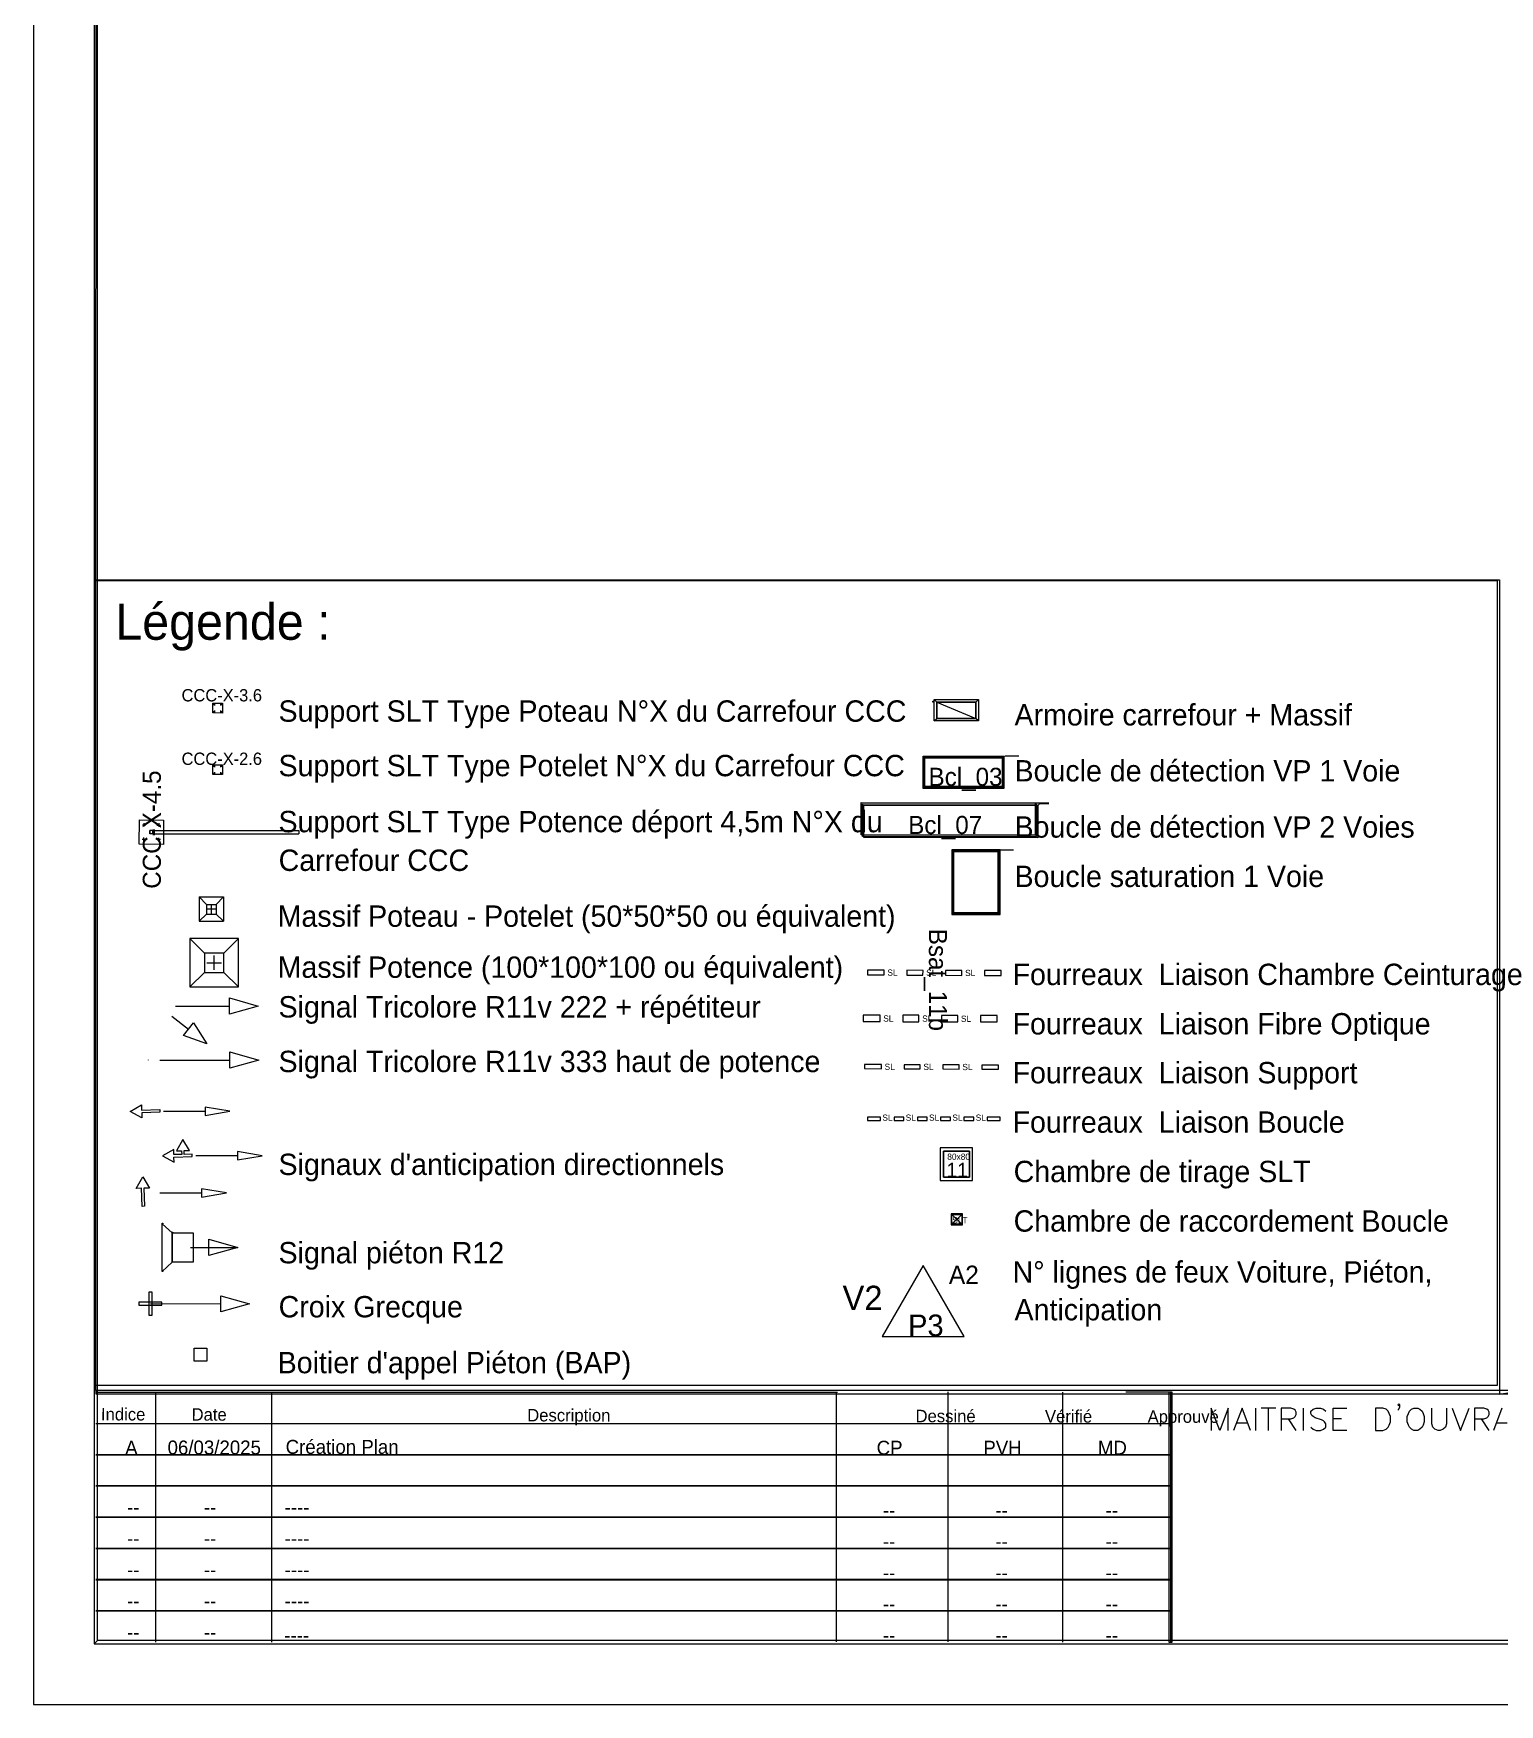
# Model space of a CAD drawing. Header units: millimetres. Extents: x 0 to 424, y 0 to 297.
# Drawn here: x 0 to 117.5, y 0 to 134 of the extents above; entities that cross this region are included whole.
import ezdxf

# ---------------------------------------------------------------- set-up
doc = ezdxf.new("R2010")
doc.units = ezdxf.units.MM
for name, color, linetype, true_color in [('BORD_CHAUSSEE_SIGNAUX', 7, 'Continuous', 0xff0000), ('BOUCLE_SATURATION', 7, 'Continuous', 0xb8b800), ('FOURREAU_BOUCLE', 7, 'Continuous', 0xff8000), ('FOURREAU_CEINTURAGE', 7, 'Continuous', 0xb8008a), ('FOURREAU_FIBRE_MULTI', 7, 'Continuous', 0x0000ff), ('FOURREAU_SUPPORT', 7, 'Continuous', 0x009400), ('SUPPORT_POTENCE', 7, 'Continuous', 0x38de00), ('SUPPORTS_MASSIFS', 7, 'Continuous', 0x999999), ('TEXTE_TRAITS', 7, 'Continuous', 0x000000)]:
    doc.layers.add(name, color=color, linetype=linetype, true_color=true_color)

msp = doc.modelspace()

# ---------------------------------------------------------------- linework, layer by layer
at = {"layer": 'BORD_CHAUSSEE_SIGNAUX'}
for p, q in [((72.4, 79.06), (72.4, 80.35)), ((72.4, 80.35), (75.51, 79.06)), ((75.51, 80.35), (72.4, 80.35)), ((75.51, 79.06), (72.4, 79.06)), ((73.6, 39.3), (74.39, 38.5)), ((73.6, 38.5), (74.39, 39.29)), ((91.12, 25.04), (87.55, 25.04))]:
    msp.add_line(p, q, dxfattribs=at)
for points in [[(72.08, 80.43), (72.13, 80.43), (72.13, 80.37), (72.08, 80.37)], [(75.51, 80.35), (72.4, 80.35), (72.4, 79.06), (75.51, 79.06)], [(73.55, 39.35), (73.55, 38.45), (74.44, 38.45), (74.44, 39.35)], [(73.6, 38.5), (73.6, 39.3), (74.39, 39.29), (74.39, 38.5)]]:
    msp.add_lwpolyline(points, close=True, dxfattribs=at)
at = {"layer": 'BOUCLE_SATURATION'}
for p, q in [((77.84, 76.05), (78.96, 76.05)), ((80.27, 72.29), (81.38, 72.29)), ((80.61, 72.21), (80.48, 72.08)), ((81.38, 72.21), (80.61, 72.21)), ((77.5, 68.53), (78.53, 68.52))]:
    msp.add_line(p, q, dxfattribs=at)
for points in [[(71.29, 76.04), (77.77, 76.04), (77.77, 73.45), (71.29, 73.45)], [(71.36, 75.97), (77.69, 75.97), (77.69, 73.53), (71.36, 73.53)], [(71.44, 75.89), (77.62, 75.89), (77.62, 73.61), (71.44, 73.61)], [(66.34, 72.32), (80.27, 72.29), (80.27, 69.7), (66.34, 69.72)], [(66.45, 72.2), (80.38, 72.18), (80.38, 69.58), (66.45, 69.6)], [(66.55, 72.1), (80.48, 72.08), (80.48, 69.48), (66.55, 69.5)], [(77.48, 68.53), (73.59, 68.53), (73.59, 63.34), (77.48, 63.34)], [(77.4, 68.45), (73.66, 68.45), (73.66, 63.41), (77.4, 63.41)], [(77.32, 68.37), (73.74, 68.37), (73.74, 63.49), (77.32, 63.49)]]:
    msp.add_lwpolyline(points, close=True, dxfattribs=at)
at = {"layer": 'FOURREAU_BOUCLE'}
for points in [[(66.85, 47.08), (66.85, 46.82), (67.88, 46.82), (67.88, 47.08)], [(68.97, 47.08), (68.97, 46.82), (69.75, 46.82), (69.75, 47.08)], [(70.84, 47.08), (70.84, 46.82), (71.61, 46.82), (71.61, 47.08)], [(72.7, 47.08), (72.7, 46.82), (73.48, 46.82), (73.48, 47.08)], [(74.57, 47.08), (74.57, 46.82), (75.35, 46.82), (75.35, 47.08)], [(76.44, 47.08), (76.44, 46.82), (77.47, 46.82), (77.47, 47.08)]]:
    msp.add_lwpolyline(points, close=True, dxfattribs=at)
at = {"layer": 'FOURREAU_CEINTURAGE'}
for p, q in [((72.93, 44.1), (72.93, 44.36)), ((72.93, 44.36), (73.19, 44.36)), ((73.19, 44.36), (73.45, 44.36)), ((73.45, 44.36), (73.71, 44.36)), ((73.71, 44.36), (73.97, 44.36)), ((73.97, 44.36), (74.22, 44.36)), ((74.22, 44.36), (74.48, 44.36)), ((74.48, 44.36), (74.74, 44.36)), ((74.74, 44.36), (75, 44.36)), ((75, 44.36), (75, 44.1)), ((72.93, 43.84), (72.93, 44.1)), ((72.93, 43.58), (72.93, 43.84)), ((72.93, 43.32), (72.93, 43.58)), ((72.93, 43.06), (72.93, 43.32)), ((72.93, 42.8), (72.93, 43.06)), ((75, 44.1), (75, 43.84)), ((75, 43.84), (75, 43.58)), ((75, 43.58), (75, 43.32)), ((75, 43.32), (75, 43.06)), ((75, 43.06), (75, 42.8)), ((72.93, 42.54), (72.93, 42.8)), ((72.93, 42.28), (72.93, 42.54)), ((73.19, 42.28), (72.93, 42.28)), ((73.45, 42.28), (73.19, 42.28)), ((73.71, 42.28), (73.45, 42.28)), ((73.97, 42.28), (73.71, 42.28)), ((74.22, 42.28), (73.97, 42.28)), ((74.48, 42.28), (74.22, 42.28)), ((74.74, 42.28), (74.48, 42.28)), ((75, 42.28), (74.74, 42.28)), ((75, 42.8), (75, 42.54)), ((75, 42.54), (75, 42.28))]:
    msp.add_line(p, q, dxfattribs=at)
for points in [[(66.83, 58.88), (66.83, 58.49), (68.17, 58.49), (68.17, 58.88)], [(69.99, 58.87), (69.99, 58.48), (71.28, 58.48), (71.29, 58.86)], [(73.1, 58.86), (73.1, 58.47), (74.4, 58.46), (74.4, 58.85)], [(76.21, 58.85), (76.21, 58.46), (77.56, 58.45), (77.56, 58.84)], [(72.67, 44.62), (72.67, 42.02), (75.26, 42.02), (75.26, 44.62)], [(72.93, 44.36), (72.93, 42.28), (75, 42.28), (75, 44.36)]]:
    msp.add_lwpolyline(points, close=True, dxfattribs=at)
at = {"layer": 'FOURREAU_FIBRE_MULTI'}
for p, q in [((71.29, 35.19), (68.01, 29.5)), ((74.58, 29.51), (71.29, 35.19)), ((68.01, 29.5), (74.58, 29.51))]:
    msp.add_line(p, q, dxfattribs=at)
for points in [[(66.5, 55.27), (66.5, 54.75), (67.84, 54.75), (67.84, 55.27)], [(69.66, 55.26), (69.66, 54.74), (70.96, 54.74), (70.96, 55.26)], [(72.77, 55.25), (72.77, 54.73), (74.07, 54.73), (74.07, 55.25)], [(75.89, 55.24), (75.89, 54.72), (77.23, 54.72), (77.23, 55.24)]]:
    msp.add_lwpolyline(points, close=True, dxfattribs=at)
at = {"layer": 'FOURREAU_SUPPORT'}
for p, q in [((14.57, 80.14), (14.44, 80.14)), ((14.44, 79.62), (14.57, 79.62)), ((14.5, 80.21), (14.5, 80.08)), ((14.5, 79.69), (14.5, 79.56)), ((15.09, 80.14), (14.96, 80.14)), ((14.96, 79.62), (15.09, 79.62)), ((15.02, 80.08), (15.02, 80.21)), ((15.02, 79.56), (15.02, 79.69)), ((14.57, 75.2), (14.44, 75.2)), ((14.5, 75.27), (14.5, 75.14)), ((15.09, 75.2), (14.96, 75.2)), ((15.02, 75.14), (15.02, 75.26)), ((14.44, 74.68), (14.57, 74.68)), ((14.5, 74.75), (14.5, 74.62)), ((14.96, 74.68), (15.09, 74.68)), ((15.02, 74.62), (15.02, 74.75)), ((8.46, 68.97), (8.49, 70.92)), ((8.49, 70.92), (10.43, 70.89)), ((8.73, 70.53), (9.02, 70.52)), ((8.87, 70.38), (8.87, 70.67)), ((9.32, 69.81), (9.32, 70.07)), ((9.58, 70.07), (9.32, 70.07)), ((9.32, 70.07), (9.32, 69.81)), ((9.58, 69.81), (9.32, 69.81)), ((9.58, 70.07), (21.26, 70.07)), ((9.58, 70.07), (9.58, 69.81)), ((9.58, 69.81), (9.58, 70.07)), ((9.58, 69.81), (21.26, 69.81)), ((9.89, 70.51), (10.18, 70.51)), ((10.04, 70.66), (10.04, 70.36)), ((10.43, 70.89), (10.41, 68.95)), ((21.26, 70.07), (21.26, 69.81)), ((10.41, 68.95), (8.46, 68.97)), ((9, 69.36), (8.71, 69.36)), ((8.85, 69.21), (8.86, 69.5)), ((10.17, 69.34), (9.88, 69.35)), ((10.03, 69.49), (10.02, 69.19))]:
    msp.add_line(p, q, dxfattribs=at)
for points in [[(14.37, 80.27), (15.15, 80.27), (15.15, 79.49), (14.37, 79.5)], [(14.37, 75.33), (15.15, 75.33), (15.15, 74.55), (14.37, 74.55)]]:
    msp.add_lwpolyline(points, close=True, dxfattribs=at)
at = {"layer": 'SUPPORT_POTENCE'}
for points in [[(66.61, 51.3), (66.61, 50.98), (67.95, 50.97), (67.95, 51.3)], [(69.77, 51.29), (69.77, 50.97), (71.07, 50.96), (71.07, 51.29)], [(72.88, 51.28), (72.88, 50.96), (74.18, 50.95), (74.18, 51.28)], [(76, 51.27), (75.99, 50.95), (77.34, 50.94), (77.34, 51.27)]]:
    msp.add_lwpolyline(points, close=True, dxfattribs=at)
at = {"layer": 'SUPPORTS_MASSIFS'}
for p, q in [((72.19, 80.56), (72.4, 80.35)), ((75.72, 80.56), (75.51, 80.35)), ((72.19, 78.85), (72.4, 79.06)), ((75.72, 78.85), (75.51, 79.06)), ((13.27, 64.74), (15.22, 64.74)), ((13.27, 64.74), (13.27, 62.79)), ((13.86, 64.15), (13.27, 64.74)), ((14.63, 64.15), (15.22, 64.74)), ((15.22, 64.74), (15.22, 62.79)), ((13.86, 63.37), (13.27, 62.79)), ((13.86, 64.15), (14.63, 64.15)), ((13.86, 64.15), (13.86, 63.37)), ((13.86, 63.37), (14.63, 63.37)), ((14.58, 63.76), (13.91, 63.76)), ((14.24, 64.09), (14.24, 63.43)), ((14.63, 64.15), (14.63, 63.37)), ((14.63, 63.37), (15.22, 62.79)), ((13.27, 62.79), (15.22, 62.79)), ((12.54, 61.42), (13.7, 60.25)), ((16.43, 61.42), (15.26, 60.25)), ((13.9, 59.47), (15.07, 59.47)), ((14.48, 58.89), (14.48, 60.06)), ((12.54, 57.53), (13.7, 58.69)), ((16.43, 57.53), (15.26, 58.69)), ((5, 25.04), (64.44, 25.04)), ((9.81, 5), (9.81, 25.04)), ((82.48, 5), (82.48, 25.04)), ((5, 22.54), (91.12, 22.54)), ((5, 20.03), (91.12, 20.03)), ((5, 17.53), (91.12, 17.53)), ((5, 15.02), (91.12, 15.02)), ((5, 12.52), (91.12, 12.52)), ((5, 10.01), (91.12, 10.01)), ((5, 7.51), (91.12, 7.51))]:
    msp.add_line(p, q, dxfattribs=at)
for points in [[(75.72, 80.56), (75.72, 78.85), (72.19, 78.85), (72.19, 80.56)], [(75.51, 80.35), (75.51, 79.06), (72.4, 79.06), (72.4, 80.35)], [(12.54, 57.53), (16.43, 57.53), (16.43, 61.42), (12.54, 61.42)], [(13.7, 58.69), (15.26, 58.69), (15.26, 60.25), (13.7, 60.25)]]:
    msp.add_lwpolyline(points, close=True, dxfattribs=at)
at = {"layer": 'TEXTE_TRAITS'}
for p, q in [((0, 297), (0, 0)), ((5.03, 292.16), (4.98, 90.16)), ((4.98, 90.16), (117.48, 90.16)), ((5, 25.18), (5, 90.16)), ((5, 90.16), (117.48, 90.16)), ((5, 90.11), (117.31, 90.11)), ((117.31, 90.11), (117.31, 25.58)), ((117.48, 90.16), (117.48, 25.18)), ((117.48, 90.16), (117.48, 24.88)), ((15.71, 55.36), (15.71, 56.65)), ((15.71, 56.65), (18.02, 56)), ((11.1, 55.2), (12.43, 54.14)), ((11.38, 56), (15.71, 56)), ((18.02, 56), (15.71, 55.36)), ((12.03, 53.63), (12.84, 54.65)), ((13.9, 52.97), (12.03, 53.63)), ((12.84, 54.65), (13.9, 52.97)), ((15.75, 51.02), (15.75, 52.32)), ((15.75, 52.32), (18.06, 51.67)), ((9.22, 51.67), (9.22, 51.69)), ((10.13, 51.67), (15.75, 51.67)), ((18.06, 51.67), (15.75, 51.02)), ((7.76, 47.55), (8.66, 48.08)), ((8.68, 47.04), (7.76, 47.55)), ((8.66, 48.08), (8.66, 47.66)), ((8.66, 47.66), (10.12, 47.7)), ((10.12, 47.49), (8.68, 47.45)), ((8.68, 47.45), (8.68, 47.04)), ((10.12, 47.7), (10.12, 47.49)), ((10.42, 47.57), (13.74, 47.57)), ((15.75, 47.56), (13.76, 47.9)), ((13.76, 47.9), (13.76, 47.23)), ((13.76, 47.23), (15.75, 47.56)), ((11.25, 44.51), (10.35, 43.99)), ((11.25, 44.09), (11.25, 44.51)), ((11.98, 45.31), (11.46, 44.39)), ((11.46, 44.39), (11.87, 44.39)), ((11.87, 44.39), (11.88, 44.11)), ((12.51, 44.41), (11.98, 45.31)), ((12.09, 44.11), (12.08, 44.41)), ((12.08, 44.41), (12.51, 44.41)), ((18.34, 44), (16.35, 44.33)), ((16.35, 44.33), (16.35, 43.66)), ((10.35, 43.99), (11.27, 43.47)), ((11.88, 44.11), (11.25, 44.09)), ((11.26, 43.88), (12.71, 43.93)), ((11.27, 43.47), (11.26, 43.88)), ((12.71, 44.13), (12.09, 44.11)), ((12.71, 43.93), (12.71, 44.13)), ((13.01, 44.01), (16.33, 44.01)), ((16.35, 43.66), (18.34, 44)), ((8.24, 41.38), (8.76, 42.3)), ((8.76, 42.3), (9.29, 41.41)), ((8.66, 41.39), (8.24, 41.38)), ((8.7, 39.94), (8.66, 41.39)), ((9.29, 41.41), (8.86, 41.4)), ((8.86, 41.4), (8.9, 39.95)), ((10.13, 41.03), (13.45, 41.03)), ((15.46, 41.02), (13.47, 41.35)), ((13.47, 41.35), (13.47, 40.69)), ((13.47, 40.69), (15.46, 41.02)), ((8.9, 39.95), (8.7, 39.94)), ((12.59, 36.65), (14.06, 36.65)), ((12.59, 36.65), (14.06, 36.65)), ((14.06, 36), (14.06, 37.3)), ((14.06, 37.3), (16.37, 36.65)), ((14.06, 36.65), (16.37, 36.65)), ((16.37, 36.65), (14.06, 36)), ((15.01, 31.49), (15.01, 32.78)), ((15.01, 32.78), (17.31, 32.13)), ((9.38, 32.14), (15.01, 32.13)), ((17.31, 32.13), (15.01, 31.49)), ((12.87, 27.53), (12.87, 28.57)), ((12.87, 28.57), (13.9, 28.57)), ((13.9, 28.57), (13.9, 27.53)), ((13.9, 27.53), (12.87, 27.53)), ((117.31, 25.58), (5, 25.58)), ((117.48, 25.18), (5, 25.18)), ((19.08, 25.04), (19.08, 5)), ((64.34, 25.07), (64.34, 5.03)), ((73.27, 25.07), (73.27, 5.03)), ((91.12, 25.07), (91.12, 5.03)), ((117.48, 24.88), (119.29, 25.19)), ((95.06, 21.98), (94.39, 23.77)), ((94.39, 23.77), (94.39, 21.98)), ((95.74, 23.77), (95.06, 21.98)), ((95.74, 21.98), (95.74, 23.77)), ((96.85, 23.77), (96.17, 21.98)), ((97.53, 21.98), (96.85, 23.77)), ((97.96, 21.98), (97.96, 23.77)), ((99.56, 23.77), (98.38, 23.77)), ((98.97, 21.98), (98.97, 23.77)), ((100.76, 23.77), (99.99, 23.77)), ((99.99, 23.77), (99.99, 21.98)), ((99.99, 22.91), (100.76, 22.91)), ((101.19, 21.98), (100.58, 22.91)), ((101.01, 23.68), (100.76, 23.77)), ((100.76, 22.91), (101.01, 23)), ((101.1, 23.59), (101.01, 23.68)), ((101.01, 23), (101.1, 23.09)), ((101.19, 23.43), (101.1, 23.59)), ((101.1, 23.09), (101.19, 23.25)), ((101.19, 23.25), (101.19, 23.43)), ((101.78, 21.98), (101.78, 23.77)), ((102.36, 23.52), (102.54, 23.68)), ((102.36, 23.34), (102.36, 23.52)), ((102.45, 23.18), (102.36, 23.34)), ((102.54, 23.09), (102.45, 23.18)), ((102.54, 23.68), (102.79, 23.77)), ((102.7, 23), (102.54, 23.09)), ((103.22, 22.84), (102.7, 23)), ((102.79, 23.77), (103.13, 23.77)), ((103.13, 23.77), (103.38, 23.68)), ((103.38, 22.75), (103.22, 22.84)), ((103.38, 23.68), (103.56, 23.52)), ((104.15, 21.98), (104.15, 23.77)), ((104.15, 23.77), (105.26, 23.77)), ((104.83, 22.91), (104.15, 22.91)), ((108.13, 23.77), (107.54, 23.77)), ((107.54, 23.77), (107.54, 21.98)), ((108.4, 23.68), (108.13, 23.77)), ((108.56, 23.52), (108.4, 23.68)), ((108.65, 23.34), (108.56, 23.52)), ((108.74, 23.09), (108.65, 23.34)), ((108.74, 22.66), (108.74, 23.09)), ((109.33, 24.02), (109.41, 24.11)), ((109.41, 23.95), (109.33, 24.02)), ((109.33, 23.59), (109.41, 23.68)), ((109.41, 24.11), (109.5, 24.02)), ((109.5, 24.02), (109.41, 23.95)), ((109.41, 23.68), (109.5, 23.86)), ((109.5, 23.86), (109.5, 24.02)), ((110.09, 23.09), (110.18, 23.34)), ((110.09, 22.66), (110.09, 23.09)), ((110.18, 23.34), (110.27, 23.52)), ((110.27, 23.52), (110.43, 23.68)), ((110.43, 23.68), (110.61, 23.77)), ((110.61, 23.77), (110.95, 23.77)), ((110.95, 23.77), (111.11, 23.68)), ((111.11, 23.68), (111.29, 23.52)), ((111.29, 23.52), (111.38, 23.34)), ((111.38, 23.34), (111.45, 23.09)), ((111.45, 23.09), (111.45, 22.66)), ((112.06, 22.5), (112.06, 23.77)), ((113.25, 23.77), (113.25, 22.5)), ((113.68, 23.77), (114.36, 21.98)), ((114.36, 21.98), (115.04, 23.77)), ((116.23, 23.77), (115.47, 23.77)), ((115.47, 23.77), (115.47, 21.98)), ((115.47, 22.91), (116.23, 22.91)), ((116.66, 21.98), (116.05, 22.91)), ((116.48, 23.68), (116.23, 23.77)), ((116.23, 22.91), (116.48, 23)), ((116.57, 23.59), (116.48, 23.68)), ((116.48, 23), (116.57, 23.09)), ((116.66, 23.43), (116.57, 23.59)), ((116.57, 23.09), (116.66, 23.25)), ((116.66, 23.25), (116.66, 23.43)), ((117.68, 23.77), (117, 21.98)), ((5, 22.54), (91.12, 22.54)), ((97.28, 22.57), (96.42, 22.57)), ((102.36, 22.23), (102.54, 22.07)), ((102.54, 22.07), (102.79, 21.98)), ((102.79, 21.98), (103.13, 21.98)), ((103.13, 21.98), (103.38, 22.07)), ((103.47, 22.66), (103.38, 22.75)), ((103.38, 22.07), (103.56, 22.23)), ((103.56, 22.5), (103.47, 22.66)), ((103.56, 22.23), (103.56, 22.5)), ((105.26, 21.98), (104.15, 21.98)), ((107.54, 21.98), (108.13, 21.98)), ((108.13, 21.98), (108.4, 22.07)), ((108.4, 22.07), (108.56, 22.23)), ((108.56, 22.23), (108.65, 22.41)), ((108.65, 22.41), (108.74, 22.66)), ((110.18, 22.41), (110.09, 22.66)), ((110.27, 22.23), (110.18, 22.41)), ((110.43, 22.07), (110.27, 22.23)), ((110.61, 21.98), (110.43, 22.07)), ((110.95, 21.98), (110.61, 21.98)), ((111.11, 22.07), (110.95, 21.98)), ((111.29, 22.23), (111.11, 22.07)), ((111.38, 22.41), (111.29, 22.23)), ((111.45, 22.66), (111.38, 22.41)), ((112.15, 22.23), (112.06, 22.5)), ((112.31, 22.07), (112.15, 22.23)), ((112.57, 21.98), (112.31, 22.07)), ((112.73, 21.98), (112.57, 21.98)), ((112.98, 22.07), (112.73, 21.98)), ((113.16, 22.23), (112.98, 22.07)), ((113.25, 22.5), (113.16, 22.23)), ((118.11, 22.57), (117.25, 22.57)), ((5, 20.05), (91.12, 20.05)), ((5, 17.55), (91.12, 17.55)), ((5, 15.05), (91.12, 15.05)), ((5, 12.55), (91.12, 12.55)), ((5, 10.05), (91.12, 10.05)), ((0, 7.08), (0, 0)), ((5, 7.55), (91.12, 7.55)), ((0, 0), (420, 0)), ((0, 0), (7.08, 0))]:
    msp.add_line(p, q, dxfattribs=at)
for points in [[(5.13, 292.1), (4.88, 292.35), (4.88, 4.88), (5.13, 5.13)], [(10.32, 38.59), (10.37, 38.59), (10.37, 38.54), (10.32, 38.54)], [(10.32, 34.73), (10.32, 38.54), (11.11, 37.81), (11.11, 35.46)], [(10.32, 34.73), (10.32, 38.54), (11.11, 37.81), (11.11, 35.46)], [(11.11, 37.86), (11.16, 37.86), (11.16, 37.81), (11.11, 37.81)], [(11.11, 35.46), (11.11, 37.81), (12.79, 37.81), (12.79, 35.46)], [(11.11, 35.51), (11.16, 35.51), (11.16, 35.46), (11.11, 35.46)], [(10.32, 34.78), (10.37, 34.78), (10.37, 34.73), (10.32, 34.73)], [(10.32, 34.78), (10.37, 34.78), (10.37, 34.73), (10.32, 34.73)], [(10.3, 32.27), (8.45, 32.27), (8.45, 32.01), (10.3, 32.01)], [(9.51, 31.21), (9.51, 33.06), (9.25, 33.06), (9.25, 31.21)], [(5, 25.17), (5, 24.92), (415.32, 24.92), (415.32, 25.17)], [(90.99, 5), (91.24, 5), (91.24, 25.04), (90.99, 25.04)], [(5.13, 5.13), (4.88, 4.88), (415.32, 4.88), (415.32, 5.13)]]:
    msp.add_lwpolyline(points, close=True, dxfattribs=at)

# ---------------------------------------------------------------- texts
at = {"layer": 'TEXTE_TRAITS', "true_color": 0x000000}
for s, height, p in [('Légende :', 2.9, (6.56, 85.36)), ('Support SLT Type Poteau N°X du Carrefour CCC', 1.7131, (19.64, 78.79)), ('Armoire carrefour + Massif', 1.7123, (78.62, 78.49)), ('Support SLT Type Potelet N°X du Carrefour CCC', 1.7131, (19.64, 74.42)), ('Boucle de détection VP 1 Voie', 1.7115, (78.62, 74)), ('Support SLT Type Potence déport 4,5m N°X du', 1.7131, (19.64, 69.93)), ('Boucle de détection VP 2 Voies', 1.7115, (78.62, 69.5)), ('Carrefour CCC', 1.7123, (19.65, 66.83)), ('Boucle saturation 1 Voie', 1.7115, (78.62, 65.54)), ('Massif Poteau - Potelet (50*50*50 ou équivalent)', 1.7123, (19.57, 62.35)), ('Massif Potence (100*100*100 ou équivalent)', 1.7123, (19.57, 58.26)), ('Fourreaux  Liaison Chambre Ceinturage', 1.7137, (78.46, 57.68)), ('Signal Tricolore R11v 222 + répétiteur', 1.7131, (19.64, 55.08)), ('Fourreaux  Liaison Fibre Optique', 1.7137, (78.46, 53.72)), ('Signal Tricolore R11v 333 haut de potence', 1.7131, (19.64, 50.7)), ('Fourreaux  Liaison Support', 1.7137, (78.46, 49.8)), ('Fourreaux  Liaison Boucle', 1.7137, (78.46, 45.84)), ("Signaux d'anticipation directionnels", 1.7131, (19.64, 42.45)), ('Chambre de tirage SLT', 1.7123, (78.55, 41.88)), ('Chambre de raccordement Boucle', 1.7123, (78.55, 37.91)), ('Signal piéton R12', 1.7131, (19.64, 35.37)), ('N° lignes de feux Voiture, Piéton,', 1.7135, (78.46, 33.83)), ('Croix Grecque', 1.7123, (19.65, 31.04)), ('Anticipation', 1.7123, (78.62, 30.8)), ("Boitier d'appel Piéton (BAP)", 1.7134, (19.57, 26.56)), ('A', 1.12, (7.35, 20.03)), ('06/03/2025', 1.118, (10.75, 20.05)), ('Création Plan', 1.1177, (20.21, 20.1)), ('CP', 1.118, (67.57, 20.03)), ('PVH', 1.118, (76.12, 20.03)), ('MD', 1.118, (85.3, 20.03)), ('--', 1.118, (7.5, 15.26)), ('--', 1.118, (13.66, 15.26)), ('----', 1.118, (20.13, 15.26)), ('--', 1.118, (68.07, 15.02)), ('--', 1.118, (77.09, 15.02)), ('--', 1.118, (85.92, 15.02)), ('--', 1.118, (7.5, 12.76)), ('--', 1.118, (13.66, 12.76)), ('----', 1.118, (20.13, 12.76)), ('--', 1.118, (68.07, 12.52)), ('--', 1.118, (77.09, 12.52)), ('--', 1.118, (85.92, 12.52)), ('--', 1.118, (7.5, 10.25)), ('--', 1.118, (13.66, 10.25)), ('----', 1.118, (20.13, 10.25)), ('--', 1.118, (68.07, 10.01)), ('--', 1.118, (77.09, 10.01)), ('--', 1.118, (85.92, 10.01)), ('--', 1.118, (7.5, 7.75)), ('--', 1.118, (13.66, 7.75)), ('----', 1.118, (20.13, 7.75)), ('--', 1.118, (68.07, 7.51)), ('--', 1.118, (77.09, 7.51)), ('--', 1.118, (85.92, 7.51)), ('--', 1.118, (7.5, 5.24)), ('--', 1.118, (13.66, 5.24)), ('----', 1.118, (20.1, 5)), ('--', 1.118, (68.07, 5)), ('--', 1.118, (77.09, 5)), ('--', 1.118, (85.92, 5))]:
    msp.add_text(s, height=height, dxfattribs=at).set_placement(p)
at = {"layer": 'TEXTE_TRAITS', "true_color": 0x009500}
for s, p in [('CCC-X-3.6', (11.87, 80.42)), ('CCC-X-2.6', (11.87, 75.33))]:
    msp.add_text(s, height=0.986, dxfattribs=at).set_placement(p)
at = {"layer": 'TEXTE_TRAITS', "true_color": 0xb8b800}
for s, p in [('Bcl_03', (71.73, 73.65)), ('Bcl_07', (70.1, 69.79))]:
    msp.add_text(s, height=1.45, dxfattribs=at).set_placement(p)
at = {"layer": 'TEXTE_TRAITS', "true_color": 0x009500}
msp.add_text('CCC-X-4.5', height=1.45, rotation=90, dxfattribs=at).set_placement((10.21, 65.4))
at = {"layer": 'TEXTE_TRAITS', "true_color": 0xb8b800}
msp.add_text('Bsat_11b', height=1.45, rotation=-90, dxfattribs=at).set_placement((71.76, 62.19))
at = {"layer": 'TEXTE_TRAITS', "true_color": 0xb8008a}
for p in [(68.43, 58.43), (71.54, 58.42), (74.66, 58.4)]:
    msp.add_text('SL', height=0.5, rotation=0.2005, dxfattribs=at).set_placement(p)
at = {"layer": 'TEXTE_TRAITS', "true_color": 0x0000ff}
for p in [(68.1, 54.75), (71.22, 54.74), (74.33, 54.73)]:
    msp.add_text('SL', height=0.5, rotation=0.2005, dxfattribs=at).set_placement(p)
at = {"layer": 'TEXTE_TRAITS', "true_color": 0x37dd00}
for p in [(68.21, 50.88), (71.32, 50.87), (74.44, 50.86)]:
    msp.add_text('SL', height=0.5, rotation=0.2005, dxfattribs=at).set_placement(p)
at = {"layer": 'TEXTE_TRAITS', "true_color": 0xff7f00}
for p in [(68.03, 46.8), (69.9, 46.8), (71.77, 46.8), (73.64, 46.8), (75.51, 46.8)]:
    msp.add_text('SL', height=0.5, dxfattribs=at).set_placement(p)
at = {"layer": 'TEXTE_TRAITS', "true_color": 0x95004a}
for s, height, p in [('80x80', 0.501, (73.23, 43.67)), ('11', 1.16, (73.16, 42.27))]:
    msp.add_text(s, height=height, dxfattribs=at).set_placement(p)
at = {"layer": 'TEXTE_TRAITS', "true_color": 0xff0000}
msp.add_text('SLT', height=0.5, rotation=0.0458, dxfattribs=at).set_placement((73.63, 38.58))
at = {"layer": 'TEXTE_TRAITS', "true_color": 0x0000ff}
for s, height, p in [('A2', 1.468, (73.36, 33.72)), ('V2', 1.957, (64.84, 31.62)), ('P3', 1.74, (70.09, 29.53))]:
    msp.add_text(s, height=height, dxfattribs=at).set_placement(p)
at = {"layer": 'TEXTE_TRAITS', "true_color": 0x000000}
msp.add_text('Indice          Date                                                                 Description                                                                  Dessiné               Vérifié            Approuvé', height=0.9971, rotation=-0.1261, dxfattribs=at).set_placement((5.41, 22.78))

doc.saveas('drawing.dxf')
